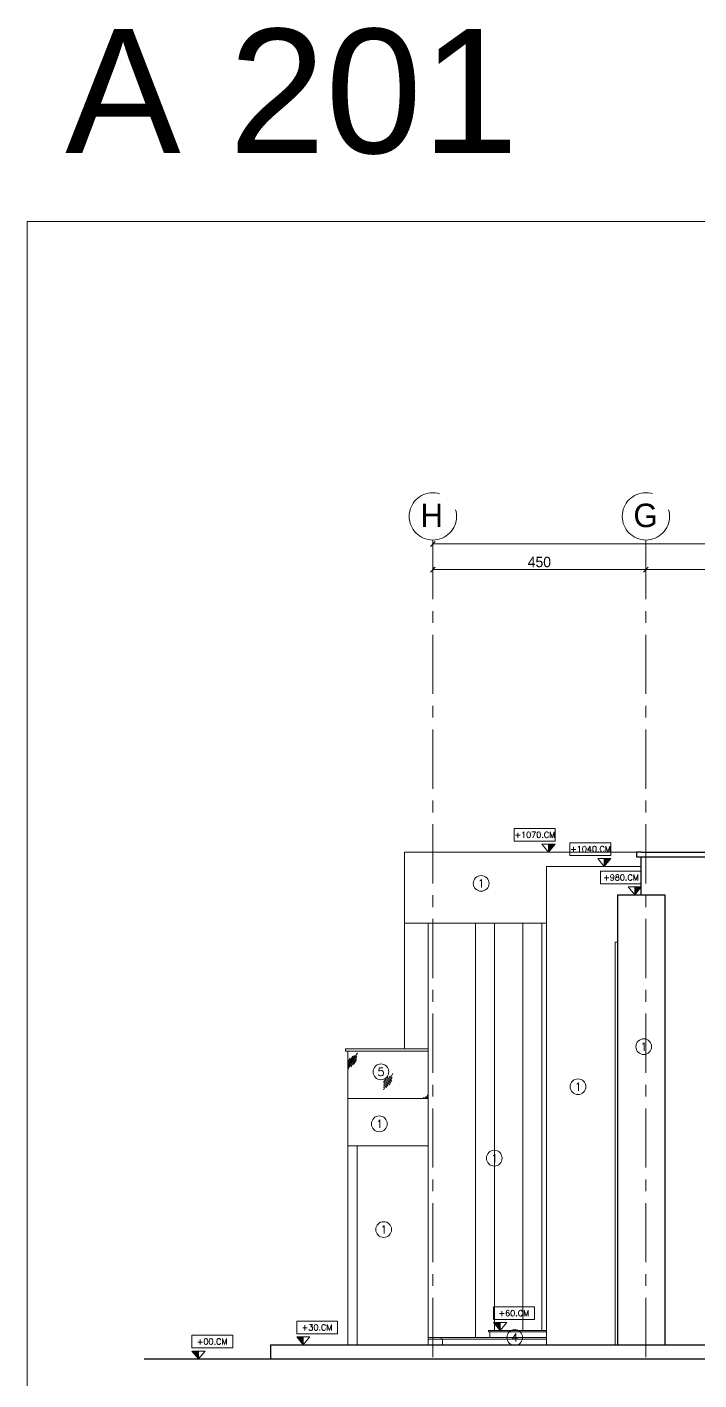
# Model space of a CAD drawing. Header units: inches. Extents: x -114 to 635, y -137 to 57.
# Drawn here: x 341.38 to 355.57, y 13.43 to 42 of the extents above; entities that cross this region are included whole.
import ezdxf
from ezdxf.enums import TextEntityAlignment as Align

# ---------------------------------------------------------------- set-up
doc = ezdxf.new("R2010")
doc.units = ezdxf.units.IN
doc.header["$MEASUREMENT"] = 0
doc.header["$PDMODE"] = 98
doc.linetypes.add('CENTER', pattern=[2, 1.25, -0.25, 0.25, -0.25])
doc.linetypes.add('CENTERX2', pattern=[4, 2.5, -0.5, 0.5, -0.5])
doc.layers.get('0').update_dxf_attribs({"lineweight": 5})
doc.layers.get('Defpoints').update_dxf_attribs({"lineweight": 5})
for name, color, linetype, lineweight in [('A-FIN TAG', 1, 'Continuous', 9), ('A-LEVEL TEXT', 3, 'Continuous', 5), ('AXIS DIMENSION', 8, 'Continuous', 5), ('BORDER A2', 7, 'Continuous', 50), ('ELEVATION 00', 7, 'Continuous', 30), ('ELEVATION 01', 4, 'Continuous', 25), ('ELEVATION 03', 2, 'Continuous', 13), ('ELEVATION 04', 1, 'Continuous', 9), ('ELEVATION WINDOW', 5, 'Continuous', 5), ('ELEVATION05', 15, 'Continuous', 9), ('LEVEL SYMBOL', 8, 'Continuous', 5), ('LEVELS', 251, 'Continuous', 5), ('STAIR', 1, 'Continuous', 5)]:
    doc.layers.add(name, color=color, linetype=linetype, lineweight=lineweight)
doc.layers.add('AXIES', color=7, linetype='CENTER', lineweight=0, true_color=0x949596)
doc.styles.add('A0$0$002-F.FLOOR PLAN$0$xref plans$0$ATTRIBUTE', font='BKANT.TTF')
doc.styles.add('Arial', font='arial.ttf')
doc.styles.add('COMP', font='complex_.ttf')
doc.styles.add('MAIN', font='')
doc.styles.add('ROMANS', font='romans.shx', dxfattribs={"width": 0.7})
doc.styles.add('TEXTN', font='arial.ttf', dxfattribs={"height": 0.2})
doc.styles.add('TEXTS', font='arial.ttf', dxfattribs={"width": 0.8})
doc.styles.get('MAIN').set_extended_font_data('Shonar Bangla')
doc.dimstyles.new('MFS-AXIS', dxfattribs={"dimtxt": 0.22, "dimasz": 0.1, "dimexe": 0, "dimexo": 0.15, "dimgap": 0.05, "dimtad": 1, "dimdec": 0, "dimlfac": 100, "dimzin": 0, "dimdsep": 46, "dimtxsty": 'MAIN', "dimblk": 'OBLIQUE', "dimcen": 0.09, "dimclrd": 1, "dimclre": 1, "dimclrt": 2, "dimadec": 0, "dimazin": 0, "dimtfac": 1, "dimtdec": 0, "dimtix": 1, "dimtofl": 0, "dimtmove": 2, "dimatfit": 3, "dimldrblk": 'OBLIQUE', "dimfxl": 0.05, "dimfxlon": 1, "dimtolj": 1, "dimtzin": 0, "dimlwd": -1, "dimarcsym": 1})

# ---------------------------------------------------------------- blocks, each defined once
blk = doc.blocks.new('TAG-ELE-LVL')
at = {"layer": 'LEVEL SYMBOL'}
for p, q in [((-0.21, 0.35), (-0.21, 0.75)), ((-0.21, 0.75), (1.09, 0.75)), ((1.09, 0.35), (1.09, 0.75)), ((-0.21, 0.35), (1.09, 0.35)), ((0, 0), (0, 0.25))]:
    blk.add_line(p, q, dxfattribs=at)
blk.add_lwpolyline([(0, 0), (0.21, 0.25), (-0.21, 0.25)], close=True, dxfattribs=at)
blk.add_solid([(-0.21, 0.25), (0, 0), (0, 0.25)], dxfattribs=at)
at = {"layer": 'LEVEL SYMBOL', "style": 'TEXTN', "width": 0.75}
blk.add_attdef('-', (0.361, 0.07), '', height=0.175, dxfattribs=at)
at = {"layer": 'LEVELS', "color": 1, "style": 'TEXTS', "width": 0.75}
blk.add_attdef('FLOOR-NAME', text='', height=0.25, dxfattribs=at).set_placement((-0.21, 0.8), align=Align.BOTTOM_LEFT)
blk.add_attdef('LVL', text='', height=0.225, dxfattribs=at).set_placement((0.44, 0.55), align=Align.MIDDLE_CENTER)
blk = doc.blocks.new('FINISHING TAG')
at = {"color": 1}
blk.add_circle((0, 0), 295, dxfattribs=at)
at = {"color": 3, "style": 'COMP'}
blk.add_attdef('0', text='', height=250, dxfattribs=at).set_placement((4, -2), align=Align.MIDDLE)
blk = doc.blocks.new('_Oblique')
at = {"color": 0, "lineweight": -2}
blk.add_line((-0.5, -0.5), (0.5, 0.5), dxfattribs=at)
blk = doc.blocks.new('*D1043')
at = {"layer": 'AXIS DIMENSION', "color": 1, "linetype": 'Continuous', "lineweight": -2, "transparency": 16777216}
blk.add_line((360.649, 30.59), (360.649, 30.54), dxfattribs=at)
at = {"layer": 'AXIS DIMENSION', "color": 17, "linetype": 'Continuous', "transparency": 16777216}
blk.add_line((360.649, 30.54), (354.449, 30.54), dxfattribs=at)
at = {"layer": 'Defpoints', "color": 0, "transparency": 16777216}
for p in [(360.649, 30.821), (354.449, 30.54), (354.449, 30.54)]:
    blk.add_point(p, dxfattribs=at)
at = {"layer": 'AXIS DIMENSION', "color": 17, "transparency": 16777216, "xscale": 0.1, "yscale": 0.1, "zscale": 0.1, "rotation": 180}
blk.add_blockref('_Oblique', (354.449, 30.54), dxfattribs=at)
at = {"layer": 'AXIS DIMENSION', "color": 17, "transparency": 16777216, "xscale": 0.1, "yscale": 0.1, "zscale": 0.1}
blk.add_blockref('_Oblique', (360.649, 30.54), dxfattribs=at)
at = {"layer": 'AXIS DIMENSION', "color": 3, "transparency": 16777216, "insert": (357.549, 30.7), "char_height": 0.22, "attachment_point": 5, "style": 'MAIN'}
blk.add_mtext('\\A1;620', dxfattribs=at)
blk = doc.blocks.new('*D1044')
at = {"layer": 'AXIS DIMENSION', "color": 1, "linetype": 'Continuous', "lineweight": -2, "transparency": 16777216}
blk.add_line((349.95, 30.59), (349.95, 30.54), dxfattribs=at)
at = {"layer": 'AXIS DIMENSION', "color": 17, "linetype": 'Continuous', "transparency": 16777216}
blk.add_line((354.449, 30.54), (349.95, 30.54), dxfattribs=at)
at = {"layer": 'Defpoints', "color": 0, "transparency": 16777216}
for p in [(349.95, 30.821), (349.95, 30.54), (354.449, 30.54)]:
    blk.add_point(p, dxfattribs=at)
at = {"layer": 'AXIS DIMENSION', "color": 17, "transparency": 16777216, "xscale": 0.1, "yscale": 0.1, "zscale": 0.1, "rotation": 180}
blk.add_blockref('_Oblique', (349.95, 30.54), dxfattribs=at)
at = {"layer": 'AXIS DIMENSION', "color": 17, "transparency": 16777216, "xscale": 0.1, "yscale": 0.1, "zscale": 0.1}
blk.add_blockref('_Oblique', (354.449, 30.54), dxfattribs=at)
at = {"layer": 'AXIS DIMENSION', "color": 3, "transparency": 16777216, "insert": (352.199, 30.7), "char_height": 0.22, "attachment_point": 5, "style": 'MAIN'}
blk.add_mtext('\\A1;450', dxfattribs=at)
blk = doc.blocks.new('*D1045')
at = {"layer": 'AXIS DIMENSION', "color": 1, "linetype": 'Continuous', "lineweight": -2, "transparency": 16777216}
for p, q in [((349.95, 31.049), (349.95, 31.082)), ((374.05, 31.049), (374.05, 31.082))]:
    blk.add_line(p, q, dxfattribs=at)
at = {"layer": 'AXIS DIMENSION', "color": 17, "linetype": 'Continuous', "transparency": 16777216}
for p, q in [((349.95, 31.082), (361.186, 31.082)), ((374.05, 31.082), (362.019, 31.082))]:
    blk.add_line(p, q, dxfattribs=at)
at = {"layer": 'Defpoints', "color": 0, "transparency": 16777216}
for p in [(349.95, 31.082), (349.95, 30.899), (374.05, 30.899)]:
    blk.add_point(p, dxfattribs=at)
at = {"layer": 'AXIS DIMENSION', "color": 17, "transparency": 16777216, "xscale": 0.1, "yscale": 0.1, "zscale": 0.1, "rotation": 180}
blk.add_blockref('_Oblique', (349.95, 31.082), dxfattribs=at)
at = {"layer": 'AXIS DIMENSION', "color": 17, "transparency": 16777216, "xscale": 0.1, "yscale": 0.1, "zscale": 0.1}
blk.add_blockref('_Oblique', (374.05, 31.082), dxfattribs=at)
at = {"layer": 'AXIS DIMENSION', "color": 3, "transparency": 16777216, "insert": (361.602, 31.082), "char_height": 0.22, "attachment_point": 5, "style": 'MAIN'}
blk.add_mtext('\\A1;2410', dxfattribs=at)

msp = doc.modelspace()

# ---------------------------------------------------------------- hatches: boundary and pattern name
at = {"layer": 'ELEVATION WINDOW'}
h = msp.add_hatch(dxfattribs=at)
h.set_pattern_fill('GLASS_X', color=256, pattern_type=2)
h.set_pattern_definition([(60, (-310.5858, -474.8976), (-0.749978, 0.433), [0.28, -0.72]), (60, (-310.4658, -474.8476), (-0.749978, 0.433), [0.12, -0.88]), (60, (-310.5858, -474.8476), (-0.749978, 0.433), [0.2, -0.8]), (60, (-310.5258, -474.8976), (-0.749978, 0.433), [0.25, -0.75]), (60, (-310.5858, -474.9476), (-0.749978, 0.433), [0.4, -0.6]), (60, (-310.5858, -474.7976), (-0.749978, 0.433), [0.1, -0.9])])
h.paths.add_polyline_path([(349.85, 19.374), (349.85, 20.374), (348.153, 20.374), (348.153, 19.374)])

# ---------------------------------------------------------------- linework, layer by layer
at = {"layer": 'AXIES', "linetype": 'CENTERX2', "ltscale": 0.5}
for p, q in [((349.95, 31.165), (349.95, 13.874)), ((354.449, 31.165), (354.449, 13.874))]:
    msp.add_line(p, q, dxfattribs=at)
at = {"layer": 'AXIES', "linetype": 'CENTERX2'}
for centre in [(349.95, 31.665), (354.449, 31.665)]:
    msp.add_circle(centre, 0.5, dxfattribs=at)
at = {"layer": 'BORDER A2', "lineweight": 5}
msp.add_lwpolyline([(341.38, -2.308), (386.98, -2.308), (386.98, 37.892), (341.38, 37.892)], close=True, dxfattribs=at)
at = {"layer": 'ELEVATION 00'}
for p, q in [((346.523, 14.174), (375.865, 14.174)), ((346.523, 14.174), (346.523, 13.874)), ((343.854, 13.874), (381.005, 13.874))]:
    msp.add_line(p, q, dxfattribs=at)
for points in [[(353.849, 23.674), (354.849, 23.674)], [(353.849, 23.674), (353.849, 14.174)], [(354.849, 23.674), (354.849, 14.174)]]:
    msp.add_lwpolyline(points, dxfattribs=at)
at = {"layer": 'ELEVATION 01'}
for p, q in [((354.349, 24.475), (360.749, 24.475)), ((354.349, 23.674), (354.349, 24.475))]:
    msp.add_line(p, q, dxfattribs=at)
for points in [[(354.349, 24.575), (354.249, 24.575), (354.249, 24.475), (354.349, 24.475)], [(354.349, 24.575), (360.749, 24.575)]]:
    msp.add_lwpolyline(points, dxfattribs=at)
at = {"layer": 'ELEVATION 03'}
msp.add_lwpolyline([(354.349, 24.274), (352.349, 24.274), (352.349, 14.174)], dxfattribs=at)
at = {"layer": 'ELEVATION 04'}
for p, q in [((354.249, 24.575), (349.35, 24.575)), ((349.35, 23.074), (349.35, 24.575)), ((352.349, 23.074), (349.35, 23.074)), ((349.85, 14.174), (349.85, 23.074)), ((350.849, 23.074), (350.849, 14.324)), ((351.249, 23.074), (351.249, 14.474)), ((351.849, 23.074), (351.849, 14.474)), ((352.249, 23.074), (352.249, 14.474)), ((349.85, 20.424), (348.103, 20.424)), ((349.85, 20.374), (348.103, 20.374)), ((348.153, 18.374), (348.153, 19.374)), ((349.85, 18.374), (348.153, 18.374))]:
    msp.add_line(p, q, dxfattribs=at)
for points in [[(348.153, 20.424), (348.103, 20.424), (348.103, 20.374), (348.153, 20.374)], [(348.153, 20.374), (348.153, 19.374)], [(349.85, 19.374), (348.153, 19.374)], [(348.153, 18.374), (348.153, 14.174)], [(348.353, 18.374), (348.353, 14.174)]]:
    msp.add_lwpolyline(points, dxfattribs=at)
at = {"layer": 'ELEVATION05'}
msp.add_line((349.35, 20.424), (349.35, 23.074), dxfattribs=at)
msp.add_lwpolyline([(353.849, 22.674), (353.799, 22.674), (353.799, 14.174)], dxfattribs=at)
at = {"layer": 'STAIR'}
for p, q in [((350.123, 14.324), (349.85, 14.324)), ((350.123, 14.294), (349.85, 14.294)), ((350.153, 14.294), (352.349, 14.294)), ((351.153, 14.444), (352.349, 14.444))]:
    msp.add_line(p, q, dxfattribs=at)
for points in [[(350.153, 14.174), (350.153, 14.294), (350.123, 14.294), (350.123, 14.324), (352.349, 14.324)], [(351.153, 14.324), (351.153, 14.444), (351.123, 14.444), (351.123, 14.474), (352.349, 14.474)]]:
    msp.add_lwpolyline(points, dxfattribs=at)

# ---------------------------------------------------------------- block references
at = {"layer": 'A-FIN TAG'}
ref = msp.add_blockref('FINISHING TAG', (350.97, 23.915), dxfattribs=dict(at, xscale=0.0005631999999877735, yscale=0.0005631999999877735, zscale=0.0005631999999877735))
ref.add_attrib('0', '1', dxfattribs={"layer": '0', "color": 3, "height": 0.169, "style": 'COMP'}).set_placement((350.972, 23.914), align=Align.MIDDLE)
ref = msp.add_blockref('FINISHING TAG', (354.403, 20.467), dxfattribs=dict(at, xscale=0.0005631999999877735, yscale=0.0005631999999877735, zscale=0.0005631999999877735))
ref.add_attrib('0', '1', dxfattribs={"layer": '0', "color": 3, "height": 0.169, "style": 'COMP'}).set_placement((354.406, 20.465), align=Align.MIDDLE)
ref = msp.add_blockref('FINISHING TAG', (348.853, 19.936), dxfattribs=dict(at, xscale=0.0005631999999877735, yscale=0.0005631999999877735, zscale=0.0005631999999877735))
ref.add_attrib('0', '5', dxfattribs={"layer": '0', "color": 3, "height": 0.169, "style": 'COMP'}).set_placement((348.855, 19.935), align=Align.MIDDLE)
ref = msp.add_blockref('FINISHING TAG', (353.015, 19.622), dxfattribs=dict(at, xscale=0.0005631999999877735, yscale=0.0005631999999877735, zscale=0.0005631999999877735))
ref.add_attrib('0', '1', dxfattribs={"layer": '0', "color": 3, "height": 0.169, "style": 'COMP'}).set_placement((353.017, 19.621), align=Align.MIDDLE)
ref = msp.add_blockref('FINISHING TAG', (348.82, 18.838), dxfattribs=dict(at, xscale=0.0005631999999877735, yscale=0.0005631999999877735, zscale=0.0005631999999877735))
ref.add_attrib('0', '1', dxfattribs={"layer": '0', "color": 3, "height": 0.169, "style": 'COMP'}).set_placement((348.822, 18.837), align=Align.MIDDLE)
ref = msp.add_blockref('FINISHING TAG', (351.247, 18.114), dxfattribs=dict(at, xscale=0.0005631999999877735, yscale=0.0005631999999877735, zscale=0.0005631999999877735))
ref.add_attrib('0', '1', dxfattribs={"layer": '0', "color": 3, "height": 0.169, "style": 'COMP'}).set_placement((351.249, 18.113), align=Align.MIDDLE)
ref = msp.add_blockref('FINISHING TAG', (348.91, 16.606), dxfattribs=dict(at, xscale=0.0005631999999877735, yscale=0.0005631999999877735, zscale=0.0005631999999877735))
ref.add_attrib('0', '1', dxfattribs={"layer": '0', "color": 3, "height": 0.169, "style": 'COMP'}).set_placement((348.913, 16.605), align=Align.MIDDLE)
ref = msp.add_blockref('FINISHING TAG', (351.679, 14.327), dxfattribs=dict(at, xscale=0.0005631999999877735, yscale=0.0005631999999877735, zscale=0.0005631999999877735))
ref.add_attrib('0', '4', dxfattribs={"layer": '0', "color": 3, "height": 0.169, "style": 'COMP'}).set_placement((351.682, 14.326), align=Align.MIDDLE)
at = {"layer": 'LEVEL SYMBOL'}
ref = msp.add_blockref('TAG-ELE-LVL', (352.394, 24.575), dxfattribs=dict(at, xscale=-0.6652799999999388, yscale=0.6652799999999388, zscale=0.6652799999999388))
ref.add_attrib('LVL', '+1070.CM', dxfattribs={"layer": 'A-LEVEL TEXT', "height": 0.125, "style": 'ROMANS'}).set_placement((352.104, 24.941), align=Align.MIDDLE_CENTER)
ref = msp.add_blockref('TAG-ELE-LVL', (353.57, 24.274), dxfattribs=dict(at, xscale=-0.6652799999999388, yscale=0.6652799999999388, zscale=0.6652799999999388))
ref.add_attrib('LVL', '+1040.CM', dxfattribs={"layer": 'A-LEVEL TEXT', "height": 0.125, "style": 'ROMANS'}).set_placement((353.28, 24.64), align=Align.MIDDLE_CENTER)
ref = msp.add_blockref('TAG-ELE-LVL', (354.212, 23.674), dxfattribs=dict(at, xscale=-0.6652799999999388, yscale=0.6652799999999388, zscale=0.6652799999999388))
ref.add_attrib('LVL', '+980.CM', dxfattribs={"layer": 'A-LEVEL TEXT', "height": 0.125, "style": 'ROMANS'}).set_placement((353.923, 24.04), align=Align.MIDDLE_CENTER)
ref = msp.add_blockref('TAG-ELE-LVL', (351.37, 14.474, 1044.366), dxfattribs=dict(at, xscale=0.6652799999999388, yscale=0.6652799999999388, zscale=0.6652799999999388))
ref.add_attrib('LVL', '+60.CM', dxfattribs={"layer": 'A-LEVEL TEXT', "height": 0.125, "style": 'ROMANS'}).set_placement((351.66, 14.84, 1044.366), align=Align.MIDDLE_CENTER)
ref = msp.add_blockref('TAG-ELE-LVL', (347.214, 14.174, 1044.366), dxfattribs=dict(at, xscale=0.6652799999999388, yscale=0.6652799999999388, zscale=0.6652799999999388))
ref.add_attrib('LVL', '+30.CM', dxfattribs={"layer": 'A-LEVEL TEXT', "height": 0.125, "style": 'ROMANS'}).set_placement((347.504, 14.54, 1044.366), align=Align.MIDDLE_CENTER)
ref = msp.add_blockref('TAG-ELE-LVL', (344.999, 13.874, -4307.863), dxfattribs=dict(at, xscale=0.6652799999999388, yscale=0.6652799999999388, zscale=0.6652799999999388))
ref.add_attrib('LVL', '+00.CM', dxfattribs={"layer": 'A-LEVEL TEXT', "height": 0.125, "style": 'ROMANS'}).set_placement((345.288, 14.24, -4307.863), align=Align.MIDDLE_CENTER)

# ---------------------------------------------------------------- texts
at = {"layer": 'AXIES', "linetype": 'CENTERX2', "style": 'A0$0$002-F.FLOOR PLAN$0$xref plans$0$ATTRIBUTE'}
for s, p in [('H', (349.686, 31.438)), ('G', (354.185, 31.438))]:
    msp.add_text(s, height=0.495, dxfattribs=at).set_placement(p)
at = {"layer": 'Defpoints', "insert": (342.183, 41.957), "char_height": 2.62274, "attachment_point": 1, "style": 'Arial'}
msp.add_mtext_dynamic_manual_height_columns('{\\C8;A 201}', width=12.60747, gutter_width=4.456, heights=[0], dxfattribs=at)

# ---------------------------------------------------------------- dimensions: what is measured, and where the dimension line sits
at = {"layer": 'AXIS DIMENSION'}
dim = msp.add_linear_dim(base=(349.95, 31.082), p1=(374.05, 30.899), p2=(349.95, 30.899), dimstyle='MFS-AXIS', override={"dimclrd": 17, "dimclrt": 3}, dxfattribs=at)
dim.commit()
dim.dimension.update_dxf_attribs({"geometry": '*D1045', "text_midpoint": (361.602, 31.082), "dimtype": 160})
for base, p1, p2, picture, middle in [((349.95, 30.54), (354.449, 30.54), (349.95, 30.821), '*D1044', (352.199, 30.7)), ((354.449, 30.54), (360.649, 30.821), (354.449, 30.54), '*D1043', (357.549, 30.7))]:
    dim = msp.add_linear_dim(base=base, p1=p1, p2=p2, dimstyle='MFS-AXIS', override={"dimclrd": 17, "dimclrt": 3}, dxfattribs=at)
    dim.commit()
    dim.dimension.update_dxf_attribs({"geometry": picture, "text_midpoint": middle})

doc.saveas('drawing.dxf')
